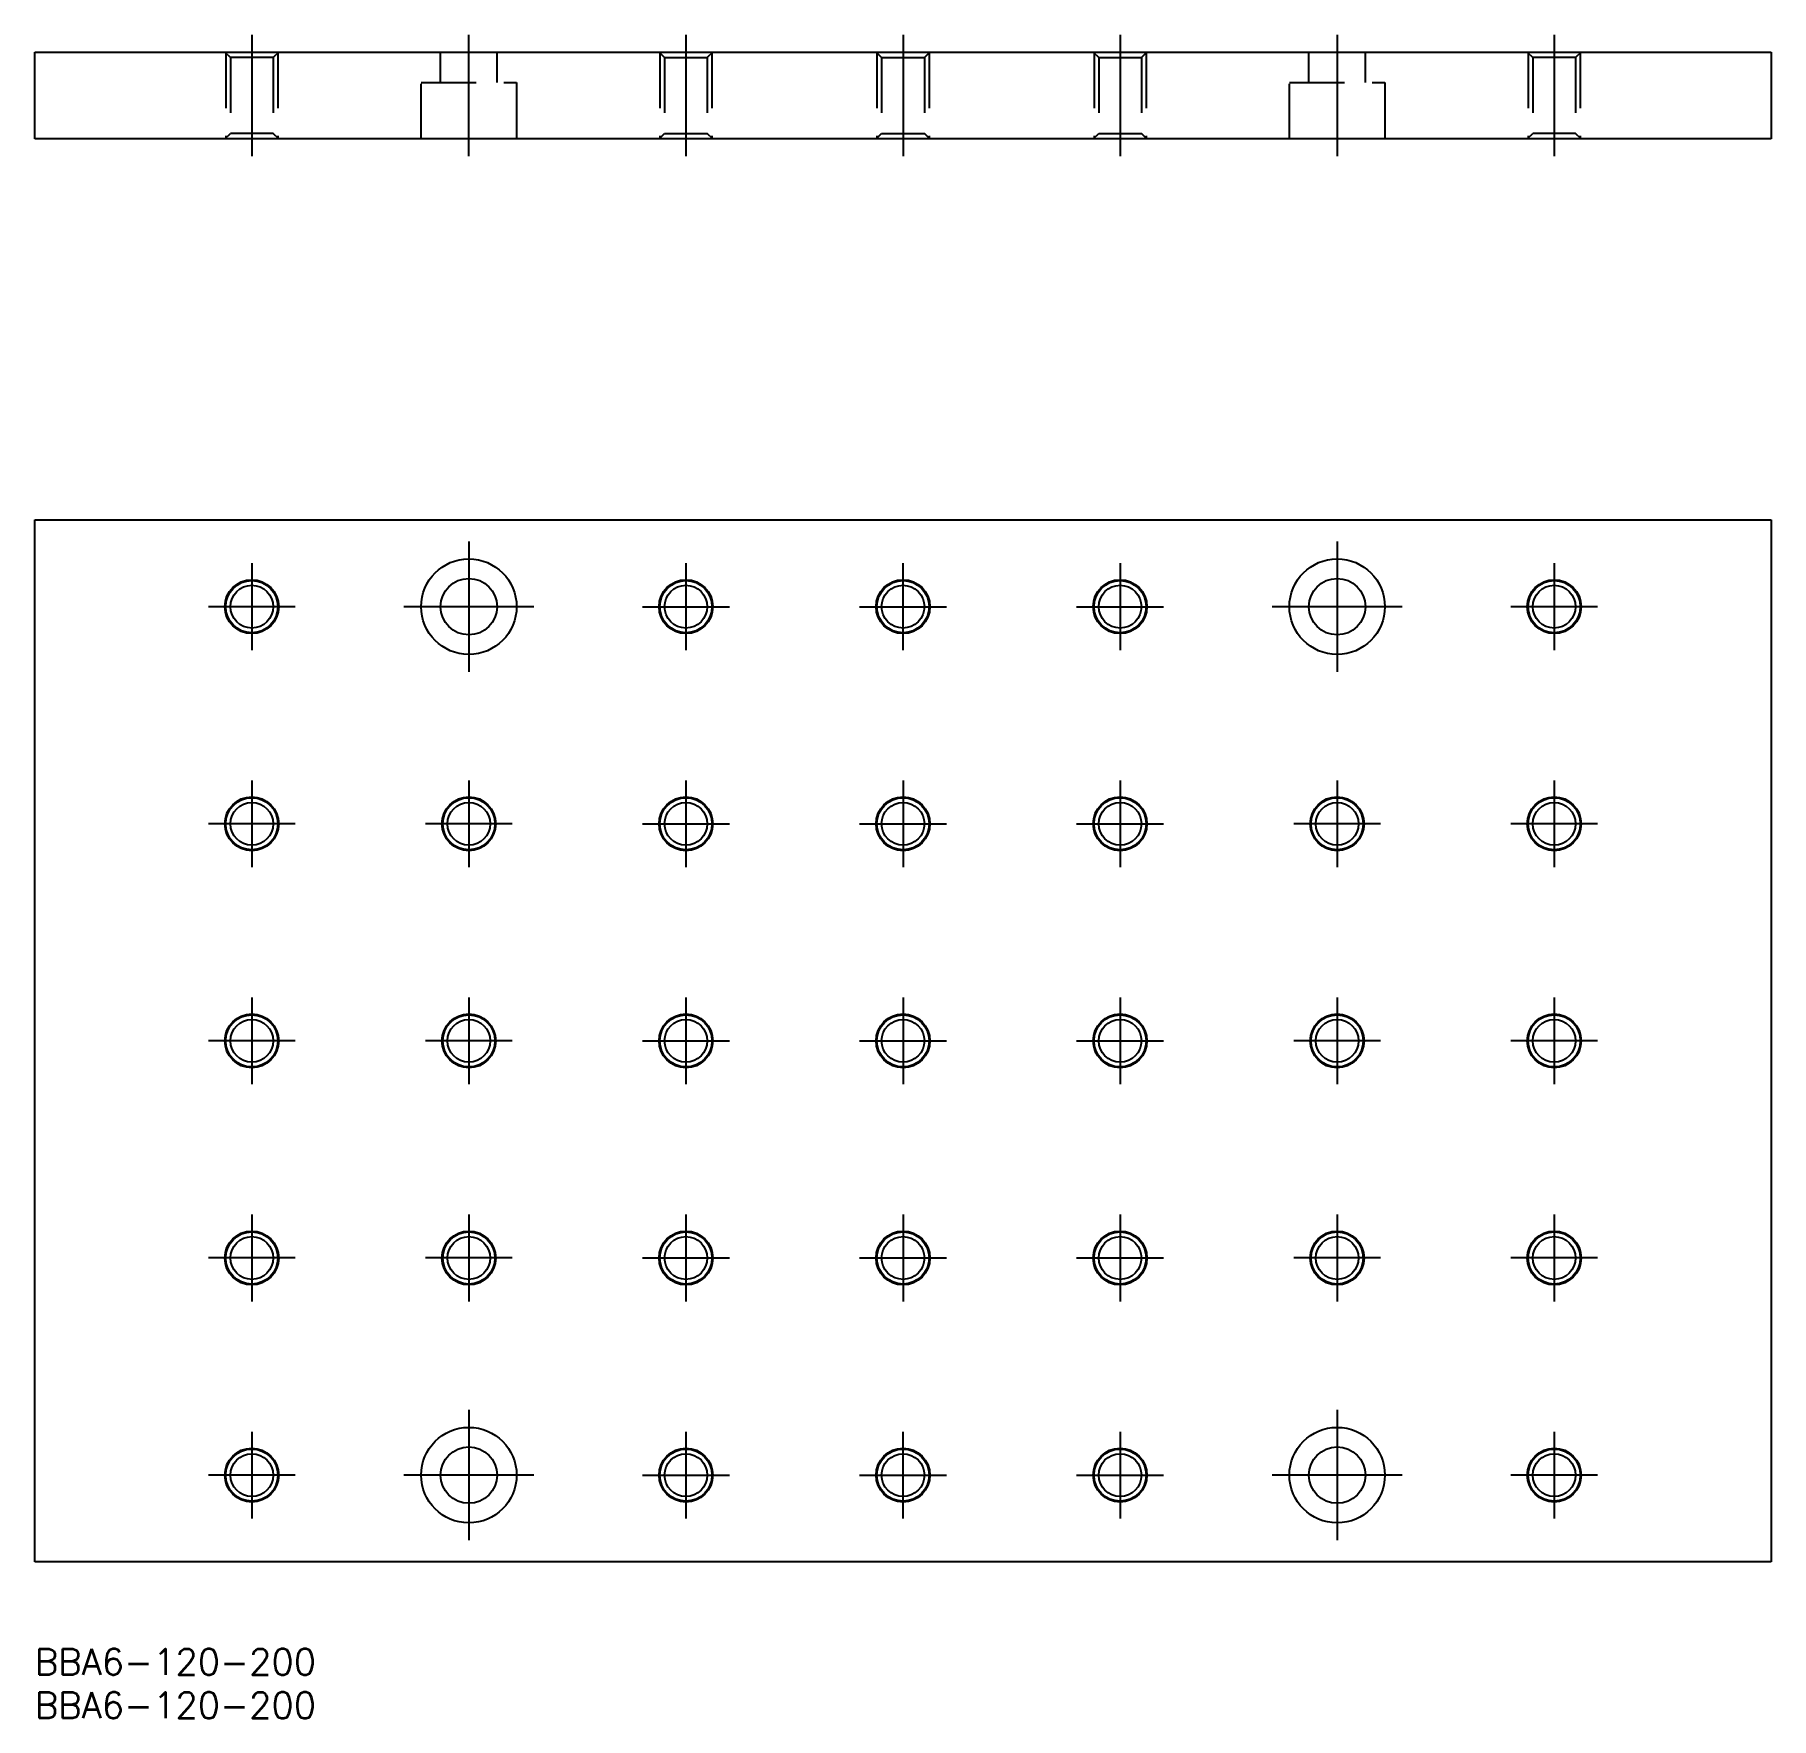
# Model space of a CAD drawing. Extents: x 0 to 200, y -8 to 186.
import ezdxf

# ---------------------------------------------------------------- set-up
doc = ezdxf.new("R2010")
doc.units = 0
doc.header["$LTSCALE"] = 0.5
doc.linetypes.add('CENTER', pattern=[50.8, 31.75, -6.35, 6.35, -6.35])
doc.linetypes.add('DASHED', pattern=[19.05, 12.7, -6.35])
for name, color, linetype in [('MSM_CENTER', 1, 'CENTER'), ('MSM_CONTINUOUS', 7, 'CONTINUOUS'), ('MSM_DASHED', 4, 'DASHED'), ('MSM_NARROW', 5, 'CONTINUOUS'), ('MSM_PART_NUMBER', 7, 'CONTINUOUS')]:
    doc.layers.add(name, color=color, linetype=linetype)
doc.styles.get("Standard").update_dxf_attribs({"font": 'txt.shx', "height": 3, "bigfont": 'bigfont.shx'})

# ---------------------------------------------------------------- blocks, each defined once
blk = doc.blocks.new('*U9')
at = {"layer": 'MSM_PART_NUMBER'}
blk.add_text('BBA6-120-200', height=3, dxfattribs=at).set_placement((0, -3))
blk = doc.blocks.new('*U10')
at = {"layer": 'MSM_PART_NUMBER'}
blk.add_text('BBA6-120-200', height=3, dxfattribs=at).set_placement((0, -8))

msp = doc.modelspace()

# ---------------------------------------------------------------- linework, layer by layer
at = {"layer": 'MSM_CENTER'}
for p, q in [((25, 185.86), (25, 171.86)), ((50, 171.86), (50, 185.86)), ((75, 185.86), (75, 171.86)), ((100, 185.86), (100, 171.86)), ((125, 185.86), (125, 171.86)), ((150, 185.86), (150, 171.86)), ((175, 185.86), (175, 171.86)), ((50, 127.5), (50, 112.5)), ((150, 127.5), (150, 112.5)), ((25, 125), (25, 115)), ((75, 125), (75, 115)), ((100, 115), (100, 125)), ((125, 125), (125, 115)), ((175, 125), (175, 115)), ((30, 120), (20, 120)), ((57.5, 120), (42.5, 120)), ((70, 120), (80, 120)), ((95, 120), (105, 120)), ((120, 120), (130, 120)), ((157.5, 120), (142.5, 120)), ((180, 120), (170, 120)), ((25, 100), (25, 90)), ((50, 100), (50, 90)), ((75, 100), (75, 90)), ((100, 100), (100, 90)), ((125, 100), (125, 90)), ((150, 100), (150, 90)), ((175, 100), (175, 90)), ((30, 95), (20, 95)), ((55, 95), (45, 95)), ((70, 95), (80, 95)), ((95, 95), (105, 95)), ((120, 95), (130, 95)), ((155, 95), (145, 95)), ((180, 95), (170, 95)), ((25, 75), (25, 65)), ((50, 75), (50, 65)), ((75, 75), (75, 65)), ((100, 75), (100, 65)), ((125, 75), (125, 65)), ((150, 75), (150, 65)), ((175, 75), (175, 65)), ((30, 70), (20, 70)), ((55, 70), (45, 70)), ((70, 70), (80, 70)), ((95, 70), (105, 70)), ((120, 70), (130, 70)), ((155, 70), (145, 70)), ((180, 70), (170, 70)), ((25, 50), (25, 40)), ((50, 50), (50, 40)), ((75, 50), (75, 40)), ((100, 50), (100, 40)), ((125, 50), (125, 40)), ((150, 50), (150, 40)), ((175, 50), (175, 40)), ((30, 45), (20, 45)), ((55, 45), (45, 45)), ((70, 45), (80, 45)), ((95, 45), (105, 45)), ((120, 45), (130, 45)), ((155, 45), (145, 45)), ((180, 45), (170, 45)), ((50, 27.5), (50, 12.5)), ((150, 27.5), (150, 12.5)), ((25, 25), (25, 15)), ((75, 25), (75, 15)), ((100, 15), (100, 25)), ((125, 25), (125, 15)), ((175, 25), (175, 15)), ((57.5, 20), (42.5, 20)), ((157.5, 20), (142.5, 20)), ((30, 20), (20, 20)), ((70, 20), (80, 20)), ((95, 20), (105, 20)), ((120, 20), (130, 20)), ((180, 20), (170, 20))]:
    msp.add_line(p, q, dxfattribs=at)
at = {"layer": 'MSM_CONTINUOUS'}
for p, q in [((0, 183.86), (200, 183.86)), ((0, 173.86), (0, 183.86)), ((200, 183.86), (200, 173.86)), ((200, 173.86), (0, 173.86)), ((0, 130), (200, 130)), ((0, 10), (0, 130)), ((200, 130), (200, 10)), ((200, 10), (0, 10))]:
    msp.add_line(p, q, dxfattribs=at)
for centre, radius in [((50, 120), 5.5), ((150, 120), 5.5), ((25, 120), 3.1), ((25, 120), 2.46), ((50, 120), 3.25), ((75, 120), 3.1), ((75, 120), 2.46), ((100, 120), 3.1), ((100, 120), 2.46), ((125, 120), 3.1), ((125, 120), 2.46), ((150, 120), 3.25), ((175, 120), 3.1), ((175, 120), 2.46), ((25, 95), 3.1), ((50, 95), 3.1), ((75, 95), 3.1), ((100, 95), 3.1), ((125, 95), 3.1), ((150, 95), 3.1), ((175, 95), 3.1), ((25, 95), 2.46), ((50, 95), 2.46), ((75, 95), 2.46), ((100, 95), 2.46), ((125, 95), 2.46), ((150, 95), 2.46), ((175, 95), 2.46), ((25, 70), 3.1), ((25, 70), 2.46), ((50, 70), 3.1), ((50, 70), 2.46), ((75, 70), 3.1), ((75, 70), 2.46), ((100, 70), 3.1), ((100, 70), 2.46), ((125, 70), 3.1), ((125, 70), 2.46), ((150, 70), 3.1), ((150, 70), 2.46), ((175, 70), 3.1), ((175, 70), 2.46), ((25, 45), 3.1), ((50, 45), 3.1), ((75, 45), 3.1), ((100, 45), 3.1), ((125, 45), 3.1), ((150, 45), 3.1), ((175, 45), 3.1), ((25, 45), 2.46), ((50, 45), 2.46), ((75, 45), 2.46), ((100, 45), 2.46), ((125, 45), 2.46), ((150, 45), 2.46), ((175, 45), 2.46), ((50, 20), 5.5), ((150, 20), 5.5), ((25, 20), 3.1), ((25, 20), 2.46), ((50, 20), 3.25), ((75, 20), 3.1), ((75, 20), 2.46), ((100, 20), 3.1), ((100, 20), 2.46), ((125, 20), 3.1), ((125, 20), 2.46), ((150, 20), 3.25), ((175, 20), 3.1), ((175, 20), 2.46)]:
    msp.add_circle(centre, radius, dxfattribs=at)
at = {"layer": 'MSM_DASHED'}
for p, q in [((21.9, 183.86), (22.54, 183.22)), ((22, 183.76), (22, 173.96)), ((22.54, 183.22), (22.54, 174.5)), ((27.46, 183.22), (22.54, 183.22)), ((28.1, 183.86), (27.46, 183.22)), ((27.46, 183.22), (27.46, 174.5)), ((28, 183.76), (28, 173.96)), ((46.75, 180.36), (46.75, 183.86)), ((53.25, 180.36), (53.25, 183.86)), ((71.9, 183.86), (72.54, 183.22)), ((72, 183.76), (72, 173.96)), ((72.54, 183.22), (72.54, 174.5)), ((72.54, 183.22), (77.46, 183.22)), ((78.1, 183.86), (77.46, 183.22)), ((77.46, 183.22), (77.46, 174.5)), ((78, 183.76), (78, 173.96)), ((96.9, 183.86), (97.54, 183.22)), ((97, 183.76), (97, 173.96)), ((97.54, 183.22), (97.54, 174.5)), ((97.54, 183.22), (102.46, 183.22)), ((103.1, 183.86), (102.46, 183.22)), ((102.46, 183.22), (102.46, 174.5)), ((103, 183.76), (103, 173.96)), ((121.9, 183.86), (122.54, 183.22)), ((122, 183.76), (122, 173.96)), ((122.54, 183.22), (122.54, 174.5)), ((122.54, 183.22), (127.46, 183.22)), ((128.1, 183.86), (127.46, 183.22)), ((127.46, 183.22), (127.46, 174.5)), ((128, 183.76), (128, 173.96)), ((146.75, 180.36), (146.75, 183.86)), ((153.25, 180.36), (153.25, 183.86)), ((171.9, 183.86), (172.54, 183.22)), ((172, 183.76), (172, 173.96)), ((172.54, 183.22), (172.54, 174.5)), ((177.46, 183.22), (172.54, 183.22)), ((178.1, 183.86), (177.46, 183.22)), ((177.46, 183.22), (177.46, 174.5)), ((178, 183.76), (178, 173.96)), ((44.5, 173.86), (44.5, 180.36)), ((44.5, 180.36), (55.5, 180.36)), ((55.5, 180.36), (55.5, 173.86)), ((144.5, 173.86), (144.5, 180.36)), ((144.5, 180.36), (155.5, 180.36)), ((155.5, 180.36), (155.5, 173.86)), ((21.9, 173.86), (22.54, 174.5)), ((27.46, 174.5), (22.54, 174.5)), ((28.1, 173.86), (27.46, 174.5)), ((71.9, 173.86), (72.54, 174.5)), ((72.54, 174.5), (77.46, 174.5)), ((78.1, 173.86), (77.46, 174.5)), ((96.9, 173.86), (97.54, 174.5)), ((97.54, 174.5), (102.46, 174.5)), ((103.1, 173.86), (102.46, 174.5)), ((121.9, 173.86), (122.54, 174.5)), ((122.54, 174.5), (127.46, 174.5)), ((128.1, 173.86), (127.46, 174.5)), ((171.9, 173.86), (172.54, 174.5)), ((177.46, 174.5), (172.54, 174.5)), ((178.1, 173.86), (177.46, 174.5))]:
    msp.add_line(p, q, dxfattribs=at)
at = {"layer": 'MSM_NARROW'}
for centre in [(25, 120), (75, 120), (100, 120), (125, 120), (175, 120), (25, 95), (50, 95), (75, 95), (100, 95), (125, 95), (150, 95), (175, 95), (25, 70), (50, 70), (75, 70), (100, 70), (125, 70), (150, 70), (175, 70), (25, 45), (50, 45), (75, 45), (100, 45), (125, 45), (150, 45), (175, 45), (25, 20), (75, 20), (100, 20), (125, 20), (175, 20)]:
    msp.add_circle(centre, 3, dxfattribs=at)

# ---------------------------------------------------------------- block references
at = {"layer": 'MSM_CONTINUOUS'}
for name in ['*U9', '*U10']:
    msp.add_blockref(name, (0, 0), dxfattribs=at)

doc.saveas('drawing.dxf')
